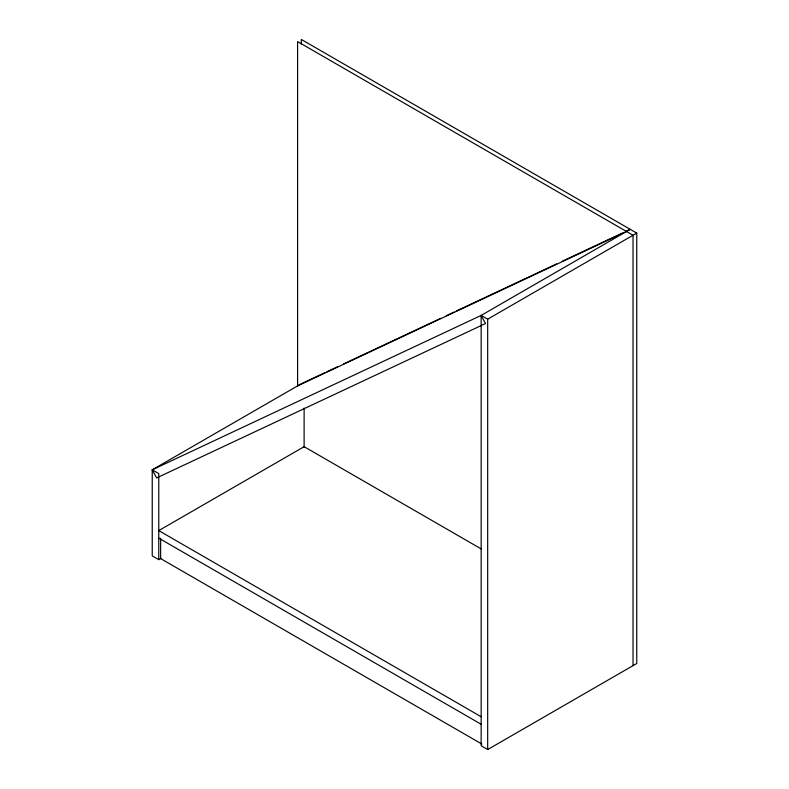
<?xml version="1.0" encoding="UTF-8"?>
<svg xmlns="http://www.w3.org/2000/svg" width="789" height="789" viewBox="0 0 789 789"><rect width="100%" height="100%" fill="white"/><g stroke="black" fill="none" stroke-linecap="round" stroke-linejoin="round"><path stroke-width="1.18" d="M160.887 558.425L158.767 559.657L152.238 555.89L152.238 469.81L301.319 383.74L324.743 372.753M481.152 315.422L481.152 745.783L487.681 749.55L636.762 663.48L636.762 233.11L487.681 319.18L481.152 315.422L485.531 323.529L156.626 477.927L152.238 469.81L481.152 315.422L630.233 229.343L625.776 231.443M326.971 371.708L338.116 366.471M343.688 363.857L440.696 318.322M446.268 315.708L454.069 312.04M456.298 310.994L556.649 263.891M562.222 261.267L622.432 233.011M626.505 231.502L297.601 385.89L297.601 41.6L633.034 235.26L633.034 665.63M636.762 233.11L301.319 39.45L301.319 44.371M481.329 548.996L304.12 446.682L158.767 530.602L481.152 716.737M152.238 469.81L158.767 473.578L158.767 559.657M158.767 538.137L481.152 724.263M481.951 744.096L160.631 558.582L160.631 538.256M487.681 319.18L487.681 749.55M304.12 408.1L304.12 447.452"/></g></svg>
